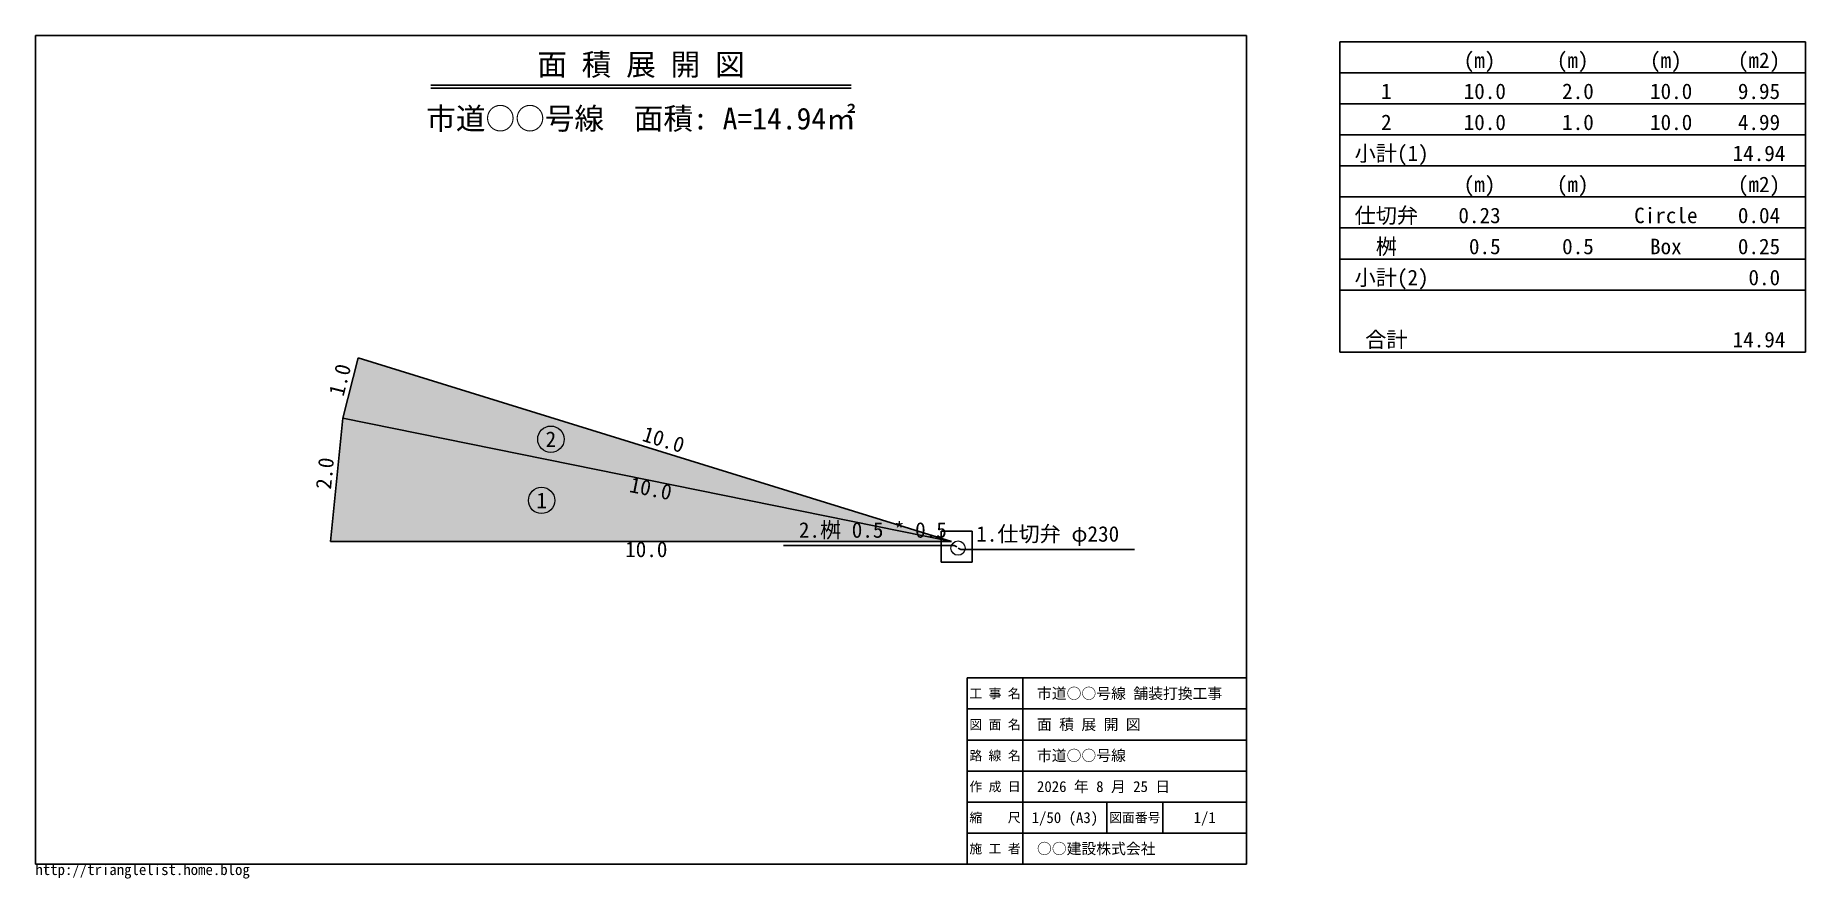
# Model space of a CAD drawing. Header units: millimetres. Extents: x 750 to 29250, y 517 to 14100.
import ezdxf
from ezdxf.enums import TextEntityAlignment as Align

# ---------------------------------------------------------------- set-up
doc = ezdxf.new("R2010")
doc.units = ezdxf.units.MM
doc.header["$MEASUREMENT"] = 0
doc.layers.add('C-COL-COL1', color=7, linetype='Continuous')
doc.layers.add('C-TTL-FRAM', color=7, linetype='Continuous')
doc.styles.add('DIMSTANDARD', font='')
doc.styles.get('DIMSTANDARD').set_extended_font_data('MS Gothic')

msp = doc.modelspace()

# ---------------------------------------------------------------- hatches: boundary and pattern name
at = {"layer": 'C-COL-COL1', "lineweight": -3, "true_color": 0xe3f4ff}
for points in [[(15500, 5946), (5700, 7936), (5948, 8904)], [(15500, 5946), (5500, 5946), (5700, 7936)]]:
    msp.add_hatch(color=7, dxfattribs=at).paths.add_polyline_path(points)

# ---------------------------------------------------------------- linework, layer by layer
at = {"lineweight": -3}
for p, q in [((5700, 7936), (5948, 8904)), ((5948, 8904), (15500, 5946)), ((5500, 5946), (5700, 7936)), ((5700, 7936), (15500, 5946)), ((15500, 5946), (5700, 7936)), ((15500, 5946), (5500, 5946))]:
    msp.add_line(p, q, dxfattribs=at)
at = {"color": 1, "lineweight": -3}
for p, q in [((15334, 5612), (15334, 6112)), ((15334, 6112), (15834, 6112)), ((15834, 5612), (15834, 6112)), ((12792, 5883), (15542, 5883)), ((15584, 5862), (15542, 5883)), ((15605, 5841), (15647, 5820)), ((15647, 5820), (18447, 5820)), ((15334, 5612), (15834, 5612))]:
    msp.add_line(p, q, dxfattribs=at)
at = {"color": 5, "lineweight": 13}
for centre in [(9049, 7595), (8900, 6609)]:
    msp.add_circle(centre, 212, dxfattribs=at)
at = {"color": 1, "lineweight": 13}
msp.add_circle((15605, 5841), 115, dxfattribs=at)
at = {"layer": 'C-TTL-FRAM', "lineweight": -3}
for p, q in [((750, 14100), (20250, 14100)), ((750, 750), (750, 14100)), ((20250, 750), (20250, 14100)), ((21750, 13998), (21750, 13498)), ((21750, 13998), (29250, 13998)), ((29250, 13998), (29250, 13498)), ((21750, 13498), (29250, 13498)), ((21750, 13498), (21750, 12998)), ((29250, 13498), (29250, 12998)), ((7117, 13300), (13883, 13300)), ((7117, 13250), (13883, 13250)), ((21750, 12998), (29250, 12998)), ((21750, 12998), (21750, 12498)), ((29250, 12998), (29250, 12498)), ((21750, 12498), (29250, 12498)), ((21750, 12498), (21750, 11998)), ((29250, 12498), (29250, 11998)), ((21750, 11998), (29250, 11998)), ((21750, 11998), (21750, 11498)), ((29250, 11998), (29250, 11498)), ((21750, 11498), (29250, 11498)), ((21750, 11498), (21750, 10998)), ((29250, 11498), (29250, 10998)), ((21750, 10998), (29250, 10998)), ((21750, 10998), (21750, 10498)), ((29250, 10998), (29250, 10498)), ((21750, 10498), (29250, 10498)), ((21750, 10498), (21750, 9998)), ((29250, 10498), (29250, 9998)), ((21750, 9998), (29250, 9998)), ((21750, 9998), (21750, 8998)), ((29250, 9998), (29250, 8998)), ((21750, 8998), (29250, 8998)), ((15750, 3750), (20250, 3750)), ((15750, 750), (15750, 3750)), ((16650, 750), (16650, 3750)), ((15750, 3250), (20250, 3250)), ((15750, 2750), (20250, 2750)), ((15750, 2250), (20250, 2250)), ((15750, 1750), (20250, 1750)), ((18000, 1250), (18000, 1750)), ((18900, 1250), (18900, 1750)), ((15750, 1250), (20250, 1250)), ((750, 750), (20250, 750))]:
    msp.add_line(p, q, dxfattribs=at)

# ---------------------------------------------------------------- texts
at = {"style": 'DimStandard'}
for s, rotation, p in [(' 1.0', 75.6557, (5824, 8420)), (' 10.0', 342.7897, (10724, 7425)), (' 2.0', 84.2608, (5600, 6941))]:
    msp.add_text(s, height=250, rotation=rotation, dxfattribs=at).set_placement(p, align=Align.BOTTOM_CENTER)
at = {"color": 5, "style": 'DimStandard'}
for s, p in [('2', (9049, 7595)), ('1', (8900, 6609))]:
    msp.add_text(s, height=250, dxfattribs=at).set_placement(p, align=Align.MIDDLE_CENTER)
at = {"style": 'DimStandard'}
for rotation, p in [(348.5217, (10600, 6941)), (360, (10500, 5946))]:
    msp.add_text(' 10.0', height=250, rotation=rotation, dxfattribs=at).set_placement(p, align=Align.TOP_CENTER)
at = {"color": 1, "style": 'DimStandard'}
for s, p in [('2.桝 0.5 * 0.5', (13042, 5933)), ('1.仕切弁 φ230', (15897, 5870))]:
    msp.add_text(s, height=250, dxfattribs=at).set_placement(p, align=Align.BOTTOM_LEFT)
at = {"layer": 'C-TTL-FRAM', "style": 'DimStandard'}
for s, height, p in [('面 積 展 開 図', 350, (10500, 13350)), ('(m)', 250, (24000, 13500)), ('(m)', 250, (25500, 13500)), ('(m)', 250, (27000, 13500)), ('(m2)', 250, (28500, 13500)), ('1', 250, (22500, 13000)), (' 10.0', 250, (24000, 13000)), (' 2.0', 250, (25500, 13000)), (' 10.0', 250, (27000, 13000)), ('9.95', 250, (28500, 13000)), ('市道○○号線\u3000面積: A=14.94㎡', 350, (10500, 12480)), ('2', 250, (22500, 12500)), (' 10.0', 250, (24000, 12500)), (' 1.0', 250, (25500, 12500)), (' 10.0', 250, (27000, 12500)), ('4.99', 250, (28500, 12500)), (' 小計(1)', 250, (22500, 12000)), ('14.94', 250, (28500, 12000)), ('合計', 250, (22500, 9000)), ('14.94', 250, (28500, 9000))]:
    msp.add_text(s, height=height, dxfattribs=at).set_placement(p, align=Align.BOTTOM_CENTER)
at = {"layer": 'C-TTL-FRAM', "color": 1, "style": 'DimStandard'}
for s, p in [('(m)', (24000, 11500)), ('(m)', (25500, 11500)), ('(m2)', (28500, 11500)), ('仕切弁', (22500, 11000)), ('0.23', (24000, 11000)), ('Circle', (27000, 11000)), ('0.04', (28500, 11000)), ('桝', (22500, 10500)), (' 0.5', (24000, 10500)), (' 0.5', (25500, 10500)), ('Box', (27000, 10500)), ('0.25', (28500, 10500)), (' 小計(2)', (22500, 10000)), (' 0.0', (28500, 10000))]:
    msp.add_text(s, height=250, dxfattribs=at).set_placement(p, align=Align.BOTTOM_CENTER)
at = {"layer": 'C-TTL-FRAM', "style": 'DimStandard'}
for s, height, p in [('工 事 名', 151.4, (16200, 3500)), ('図 面 名', 151.4, (16200, 3000)), ('路 線 名', 151.4, (16200, 2500)), ('作 成 日', 151.4, (16200, 2000)), ('縮    尺', 151.4, (16200, 1500)), ('1/50 (A3)', 175, (17325, 1500)), ('図面番号', 151.4, (18450, 1500)), ('1/1', 175, (19575, 1500)), ('施 工 者', 151.4, (16200, 1000))]:
    msp.add_text(s, height=height, dxfattribs=at).set_placement(p, align=Align.MIDDLE_CENTER)
for s, p in [('市道○○号線 舗装打換工事', (16875, 3500)), ('面 積 展 開 図', (16875, 3000)), ('市道○○号線', (16875, 2500)), ('2026 年 8 月 25 日', (16875, 2000)), ('○○建設株式会社', (16875, 1000))]:
    msp.add_text(s, height=175, dxfattribs=at).set_placement(p, align=Align.MIDDLE_LEFT)
msp.add_text('http://trianglelist.home.blog', height=175, dxfattribs=at).set_placement((750, 750), align=Align.TOP_LEFT)

doc.saveas('drawing.dxf')
